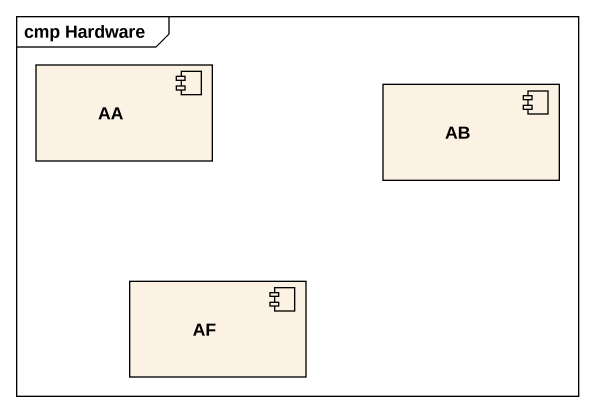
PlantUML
@startuml
mainframe cmp Hardware
component AA
component AB
component AF
@enduml
